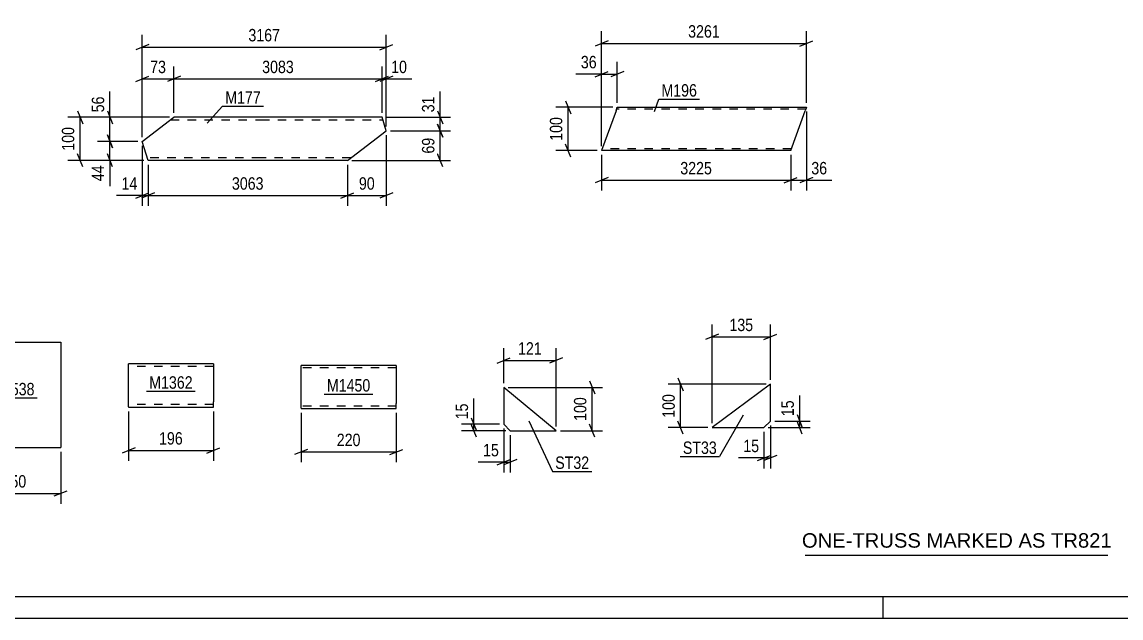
# Model space of a CAD drawing. Header units: millimetres. Extents: x 0 to 841, y 0 to 594.
# Drawn here: x 221.9 to 476, y 0 to 137.7 of the extents above; entities that cross this region are included whole.
import ezdxf

# ---------------------------------------------------------------- set-up
doc = ezdxf.new("R2010")
doc.units = ezdxf.units.MM
doc.linetypes.add('DXK_LINE_DOT2', pattern=[3.9198, 1.9599, -1.9599])
doc.styles.add('Arial', font='ARIAL.TTF', dxfattribs={"height": 0.2})
doc.styles.add('Arial Narrow', font='ARIALN.TTF', dxfattribs={"height": 0.2})

# ---------------------------------------------------------------- blocks, each defined once
blk = doc.blocks.new('Unknown-814748373-1133')
at = {"color": 5, "linetype": 'Continuous'}
for p, q in [((5, 5), (836, 5)), ((421, 0), (421, 5)), ((0, 0), (841, 0))]:
    blk.add_line(p, q, dxfattribs=at)
blk = doc.blocks.new('Unknown-814748373-12146')
at = {"color": 7, "linetype": 'Continuous'}
blk.add_line((403, 14.5), (473, 14.5), dxfattribs=at)
at = {"color": 7, "style": 'Arial'}
blk.add_text('ONE-TRUSS MARKED AS TR821', height=3.3428, dxfattribs=at).set_placement((402.24, 16.25))
blk = doc.blocks.new('Part-814748373-2172 - 2158')
at = {"color": 2, "linetype": 'Continuous'}
for p, q in [((209.45, 63.7), (209.45, 39.41)), ((209.45, 63.7), (230.87, 63.7)), ((230.87, 63.7), (230.87, 39.41)), ((209.45, 39.41), (230.87, 39.41))]:
    blk.add_line(p, q, dxfattribs=at)
blk = doc.blocks.new('Part-814748373-2364 - 2348')
at = {"color": 2, "linetype": 'Continuous'}
for p, q in [((359.26, 117.19), (355.91, 107.99)), ((359.26, 117.19), (359.55, 117.99)), ((359.55, 117.99), (379.55, 117.99)), ((379.65, 117.99), (403.29, 117.99)), ((399.65, 107.99), (403, 117.19)), ((403.2, 117.76), (403, 117.19)), ((403.27, 117.93), (403.2, 117.76)), ((403.29, 117.99), (403.27, 117.93)), ((379.55, 107.99), (355.91, 107.99)), ((399.65, 107.99), (379.65, 107.99))]:
    blk.add_line(p, q, dxfattribs=at)
at = {"color": 7, "linetype": 'DXK_LINE_DOT2'}
for p, q in [((379.55, 117.59), (359.4, 117.59)), ((359.53, 117.93), (359.46, 117.76)), ((359.55, 117.99), (359.53, 117.93)), ((403.14, 117.59), (379.65, 117.59)), ((403.29, 117.99), (403.2, 117.76)), ((379.55, 108.39), (356.05, 108.39)), ((399.79, 108.39), (379.65, 108.39))]:
    blk.add_line(p, q, dxfattribs=at)
blk = doc.blocks.new('Part-814748373-1372 - 1344')
at = {"color": 2, "linetype": 'Continuous'}
for p, q in [((249.71, 110.11), (257.05, 115.71)), ((277.05, 115.71), (257.05, 115.71)), ((305.17, 115.71), (277.15, 115.71)), ((306.15, 112.56), (305.17, 115.71)), ((297.15, 105.71), (306.15, 112.56)), ((251.08, 105.71), (249.71, 110.11)), ((277.05, 105.71), (251.08, 105.71)), ((297.15, 105.71), (277.15, 105.71))]:
    blk.add_line(p, q, dxfattribs=at)
at = {"color": 7, "linetype": 'DXK_LINE_DOT2'}
for p, q in [((256.27, 115.11), (277.05, 115.11)), ((277.15, 115.11), (305.35, 115.11)), ((277.05, 106.31), (250.9, 106.31)), ((297.94, 106.31), (277.15, 106.31))]:
    blk.add_line(p, q, dxfattribs=at)
blk = doc.blocks.new('Part-814748373-1883 - 1867')
at = {"color": 2, "linetype": 'Continuous'}
for p, q in [((345.39, 43.27), (333.3, 53.27)), ((333.3, 53.27), (333.3, 44.77)), ((333.3, 44.77), (334.8, 43.27)), ((334.8, 43.27), (345.39, 43.27))]:
    blk.add_line(p, q, dxfattribs=at)
blk = doc.blocks.new('Part-814748373-1734 - 1718')
at = {"color": 2, "linetype": 'Continuous'}
for p, q in [((394.97, 53.99), (381.47, 43.99)), ((394.97, 45.49), (394.97, 53.99)), ((381.47, 43.99), (393.47, 43.99)), ((393.47, 43.99), (394.97, 45.49))]:
    blk.add_line(p, q, dxfattribs=at)
blk = doc.blocks.new('Part-814748373-6402 - 6398')
at = {"color": 2, "linetype": 'Continuous'}
for p, q in [((266.16, 58.72), (246.55, 58.72)), ((246.55, 48.81), (246.55, 58.72)), ((266.16, 58.72), (266.16, 49.92)), ((246.55, 48.81), (246.55, 48.72)), ((246.55, 48.72), (266.16, 48.72)), ((266.16, 48.72), (266.16, 49.92))]:
    blk.add_line(p, q, dxfattribs=at)
at = {"color": 7, "linetype": 'DXK_LINE_DOT2'}
for p, q in [((266.16, 58.12), (246.55, 58.12)), ((246.55, 49.32), (246.55, 49.37)), ((266.16, 49.32), (246.55, 49.32)), ((266.16, 49.37), (266.16, 49.69)), ((266.16, 49.32), (266.16, 49.37))]:
    blk.add_line(p, q, dxfattribs=at)
blk = doc.blocks.new('Part-814748373-6632 - 6628')
at = {"color": 2, "linetype": 'Continuous'}
for p, q in [((308.44, 58.37), (286.44, 58.37)), ((286.44, 48.46), (286.44, 58.37)), ((308.44, 58.37), (308.44, 49.57)), ((286.44, 48.46), (286.44, 48.37)), ((286.44, 48.37), (308.44, 48.37)), ((308.44, 48.37), (308.44, 49.57))]:
    blk.add_line(p, q, dxfattribs=at)
at = {"color": 7, "linetype": 'DXK_LINE_DOT2'}
for p, q in [((308.44, 57.77), (286.44, 57.77)), ((286.44, 48.97), (286.44, 49.01)), ((308.44, 48.97), (286.44, 48.97)), ((308.44, 49.01), (308.44, 49.34)), ((308.44, 48.97), (308.44, 49.01))]:
    blk.add_line(p, q, dxfattribs=at)
blk = doc.blocks.new('StraightDimension-814748373-2174 - 2158')
at = {"color": 7, "linetype": 'Continuous'}
for p, q in [((209.45, 38.41), (209.45, 26.39)), ((230.87, 38.41), (230.87, 26.39)), ((210.95, 29.39), (207.95, 28.19)), ((209.45, 28.79), (230.87, 28.79)), ((229.37, 28.19), (232.37, 29.39))]:
    blk.add_line(p, q, dxfattribs=at)
at = {"color": 0}
blk.add_wipeout([(223.5, 29.54), (223.5, 33.74), (216.82, 33.74), (216.82, 29.54)], dxfattribs=at)
at = {"color": 3, "style": 'Arial Narrow'}
blk.add_text('150', height=2.863, dxfattribs=at).set_placement((217.42, 30.14))
blk = doc.blocks.new('StraightDimension-814748373-2423 - 2348')
at = {"color": 7, "linetype": 'Continuous'}
for p, q in [((355.91, 106.99), (355.91, 98.75)), ((399.65, 106.99), (399.65, 98.75)), ((357.41, 101.75), (354.41, 100.55)), ((398.15, 100.55), (401.15, 101.75)), ((355.91, 101.15), (399.65, 101.15))]:
    blk.add_line(p, q, dxfattribs=at)
at = {"color": 0}
blk.add_wipeout([(382.03, 101.9), (382.03, 106.1), (373.52, 106.1), (373.52, 101.9)], dxfattribs=at)
at = {"color": 3, "style": 'Arial Narrow'}
blk.add_text('3225', height=2.863, dxfattribs=at).set_placement((374.12, 102.5))
blk = doc.blocks.new('StraightDimension-814748373-2367 - 2348')
at = {"color": 7, "linetype": 'Continuous'}
for p, q in [((347.58, 119.49), (348.78, 116.49)), ((358.55, 117.99), (345.33, 117.99)), ((348.18, 107.99), (348.18, 117.99)), ((348.78, 106.49), (347.58, 109.49)), ((354.91, 107.99), (345.33, 107.99))]:
    blk.add_line(p, q, dxfattribs=at)
at = {"color": 0}
blk.add_wipeout([(347.43, 116.33), (343.23, 116.33), (343.23, 109.65), (347.43, 109.65)], dxfattribs=at)
at = {"color": 3, "style": 'Arial Narrow'}
blk.add_text('100', height=2.863, rotation=90.0002, dxfattribs=at).set_placement((346.83, 110.25))
blk = doc.blocks.new('StraightDimension-814748373-2411 - 2348')
at = {"color": 7, "linetype": 'Continuous'}
for p, q in [((403.29, 116.99), (403.29, 98.75)), ((399.65, 106.99), (399.65, 98.75)), ((398.15, 100.55), (401.15, 101.75)), ((404.79, 101.75), (401.79, 100.55)), ((399.65, 101.15), (403.29, 101.15))]:
    blk.add_line(p, q, dxfattribs=at)
at = {"color": 0}
blk.add_wipeout([(408.67, 101.9), (408.67, 106.1), (403.81, 106.1), (403.81, 101.9)], dxfattribs=at)
at = {"color": 7, "linetype": 'Continuous'}
blk.add_line((403.29, 101.15), (409.19, 101.15), dxfattribs=at)
blk.add_line((403.29, 101.15), (409.19, 101.15), dxfattribs=at)
at = {"color": 3, "style": 'Arial Narrow'}
blk.add_text('36', height=2.863, dxfattribs=at).set_placement((404.41, 102.5))
blk = doc.blocks.new('StraightDimension-814748373-2387 - 2348')
at = {"color": 7, "linetype": 'Continuous'}
for p, q in [((355.91, 108.99), (355.91, 135.6)), ((403.29, 118.99), (403.29, 135.6)), ((357.41, 133.35), (354.41, 132.15)), ((355.91, 132.75), (403.29, 132.75)), ((401.79, 132.15), (404.79, 133.35))]:
    blk.add_line(p, q, dxfattribs=at)
at = {"color": 0}
blk.add_wipeout([(383.85, 133.5), (383.85, 137.7), (375.34, 137.7), (375.34, 133.5)], dxfattribs=at)
at = {"color": 3, "style": 'Arial Narrow'}
blk.add_text('3261', height=2.863, dxfattribs=at).set_placement((375.94, 134.1))
blk = doc.blocks.new('StraightDimension-814748373-2398 - 2348')
at = {"color": 7, "linetype": 'Continuous'}
for p, q in [((355.91, 108.99), (355.91, 128.5)), ((359.55, 118.99), (359.55, 128.5)), ((354.41, 125.05), (357.41, 126.25)), ((355.91, 125.65), (359.55, 125.65)), ((361.05, 126.25), (358.05, 125.05))]:
    blk.add_line(p, q, dxfattribs=at)
at = {"color": 0}
blk.add_wipeout([(355.38, 126.4), (355.38, 130.6), (350.53, 130.6), (350.53, 126.4)], dxfattribs=at)
at = {"color": 7, "linetype": 'Continuous'}
blk.add_line((355.91, 125.65), (350, 125.65), dxfattribs=at)
blk.add_line((355.91, 125.65), (350, 125.65), dxfattribs=at)
at = {"color": 3, "style": 'Arial Narrow'}
blk.add_text('36', height=2.863, dxfattribs=at).set_placement((351.13, 127))
blk = doc.blocks.new('StraightDimension-814748373-1471 - 1344')
at = {"color": 7, "linetype": 'Continuous'}
for p, q in [((248.71, 110.11), (239.41, 110.11)), ((241.66, 111.61), (242.86, 108.61)), ((242.26, 105.71), (242.26, 110.11)), ((242.86, 104.21), (241.66, 107.21)), ((250.08, 105.71), (239.41, 105.71))]:
    blk.add_line(p, q, dxfattribs=at)
at = {"color": 0}
blk.add_wipeout([(241.51, 105.18), (237.31, 105.18), (237.31, 100.32), (241.51, 100.32)], dxfattribs=at)
at = {"color": 7, "linetype": 'Continuous'}
blk.add_line((242.26, 105.71), (242.26, 99.8), dxfattribs=at)
blk.add_line((242.26, 105.71), (242.26, 99.8), dxfattribs=at)
at = {"color": 3, "style": 'Arial Narrow'}
blk.add_text('44', height=2.863, rotation=90.0002, dxfattribs=at).set_placement((240.91, 100.92))
blk = doc.blocks.new('StraightDimension-814748373-1562 - 1344')
at = {"color": 7, "linetype": 'Continuous'}
for p, q in [((306.15, 111.56), (306.15, 95.21)), ((297.15, 104.71), (297.15, 95.21)), ((295.65, 97.01), (298.65, 98.21)), ((297.15, 97.61), (306.15, 97.61)), ((307.65, 98.21), (304.65, 97.01))]:
    blk.add_line(p, q, dxfattribs=at)
at = {"color": 0}
blk.add_wipeout([(304.08, 98.36), (304.08, 102.56), (299.22, 102.56), (299.22, 98.36)], dxfattribs=at)
at = {"color": 3, "style": 'Arial Narrow'}
blk.add_text('90', height=2.863, dxfattribs=at).set_placement((299.82, 98.96))
blk = doc.blocks.new('StraightDimension-814748373-1375 - 1344')
at = {"color": 7, "linetype": 'Continuous'}
for p, q in [((234.75, 117.21), (235.95, 114.21)), ((256.05, 115.71), (232.5, 115.71)), ((235.35, 105.71), (235.35, 115.71)), ((235.95, 104.21), (234.75, 107.21)), ((250.08, 105.71), (232.5, 105.71))]:
    blk.add_line(p, q, dxfattribs=at)
at = {"color": 0}
blk.add_wipeout([(234.6, 114.05), (230.4, 114.05), (230.4, 107.36), (234.6, 107.36)], dxfattribs=at)
at = {"color": 3, "style": 'Arial Narrow'}
blk.add_text('100', height=2.863, rotation=90.0002, dxfattribs=at).set_placement((234, 107.96))
blk = doc.blocks.new('StraightDimension-814748373-1418 - 1344')
at = {"color": 7, "linetype": 'Continuous'}
for p, q in [((318.01, 117.21), (319.21, 114.21)), ((306.17, 115.71), (321.01, 115.71)), ((318.61, 112.56), (318.61, 115.71)), ((307.15, 112.56), (321.01, 112.56)), ((319.21, 111.06), (318.01, 114.06))]:
    blk.add_line(p, q, dxfattribs=at)
at = {"color": 0}
blk.add_wipeout([(317.86, 121.09), (313.66, 121.09), (313.66, 116.23), (317.86, 116.23)], dxfattribs=at)
at = {"color": 7, "linetype": 'Continuous'}
blk.add_line((318.61, 115.71), (318.61, 121.61), dxfattribs=at)
blk.add_line((318.61, 115.71), (318.61, 121.61), dxfattribs=at)
at = {"color": 3, "style": 'Arial Narrow'}
blk.add_text('31', height=2.863, rotation=90.0002, dxfattribs=at).set_placement((317.26, 116.83))
blk = doc.blocks.new('StraightDimension-814748373-1446 - 1344')
at = {"color": 7, "linetype": 'Continuous'}
for p, q in [((307.15, 112.56), (321.01, 112.56)), ((318.01, 114.06), (319.21, 111.06)), ((318.61, 105.71), (318.61, 112.56)), ((319.21, 104.21), (318.01, 107.21)), ((298.15, 105.71), (321.01, 105.71))]:
    blk.add_line(p, q, dxfattribs=at)
at = {"color": 0}
blk.add_wipeout([(317.86, 111.56), (313.66, 111.56), (313.66, 106.7), (317.86, 106.7)], dxfattribs=at)
at = {"color": 3, "style": 'Arial Narrow'}
blk.add_text('69', height=2.863, rotation=90.0002, dxfattribs=at).set_placement((317.26, 107.3))
blk = doc.blocks.new('StraightDimension-814748373-1496 - 1344')
at = {"color": 7, "linetype": 'Continuous'}
for p, q in [((241.66, 117.21), (242.86, 114.21)), ((256.05, 115.71), (239.41, 115.71)), ((242.26, 110.11), (242.26, 115.71)), ((248.71, 110.11), (239.41, 110.11)), ((242.86, 108.61), (241.66, 111.61))]:
    blk.add_line(p, q, dxfattribs=at)
at = {"color": 0}
blk.add_wipeout([(241.51, 121.09), (237.31, 121.09), (237.31, 116.23), (241.51, 116.23)], dxfattribs=at)
at = {"color": 7, "linetype": 'Continuous'}
blk.add_line((242.26, 115.71), (242.26, 121.61), dxfattribs=at)
blk.add_line((242.26, 115.71), (242.26, 121.61), dxfattribs=at)
at = {"color": 3, "style": 'Arial Narrow'}
blk.add_text('56', height=2.863, rotation=90.0002, dxfattribs=at).set_placement((240.91, 116.83))
blk = doc.blocks.new('StraightDimension-814748373-1632 - 1344')
at = {"color": 7, "linetype": 'Continuous'}
for p, q in [((249.71, 111.11), (249.71, 127.4)), ((257.05, 116.71), (257.05, 127.4)), ((248.21, 123.95), (251.21, 125.15)), ((249.71, 124.55), (257.05, 124.55)), ((258.55, 125.15), (255.55, 123.95))]:
    blk.add_line(p, q, dxfattribs=at)
at = {"color": 0}
blk.add_wipeout([(255.81, 125.3), (255.81, 129.5), (250.95, 129.5), (250.95, 125.3)], dxfattribs=at)
at = {"color": 3, "style": 'Arial Narrow'}
blk.add_text('73', height=2.863, dxfattribs=at).set_placement((251.55, 125.9))
blk = doc.blocks.new('StraightDimension-814748373-1521 - 1344')
at = {"color": 7, "linetype": 'Continuous'}
for p, q in [((249.71, 109.11), (249.71, 95.21)), ((251.08, 104.71), (251.08, 95.21)), ((248.21, 97.01), (251.21, 98.21)), ((252.58, 98.21), (249.58, 97.01)), ((249.71, 97.61), (251.08, 97.61))]:
    blk.add_line(p, q, dxfattribs=at)
at = {"color": 0}
blk.add_wipeout([(249.19, 98.36), (249.19, 102.56), (244.33, 102.56), (244.33, 98.36)], dxfattribs=at)
at = {"color": 7, "linetype": 'Continuous'}
blk.add_line((249.71, 97.61), (243.8, 97.61), dxfattribs=at)
blk.add_line((249.71, 97.61), (243.8, 97.61), dxfattribs=at)
at = {"color": 3, "style": 'Arial Narrow'}
blk.add_text('14', height=2.863, dxfattribs=at).set_placement((244.93, 98.96))
blk = doc.blocks.new('StraightDimension-814748373-1538 - 1344')
at = {"color": 7, "linetype": 'Continuous'}
for p, q in [((251.08, 104.71), (251.08, 95.21)), ((297.15, 104.71), (297.15, 95.21)), ((252.58, 98.21), (249.58, 97.01)), ((251.08, 97.61), (297.15, 97.61)), ((295.65, 97.01), (298.65, 98.21))]:
    blk.add_line(p, q, dxfattribs=at)
at = {"color": 0}
blk.add_wipeout([(278.38, 98.36), (278.38, 102.56), (269.86, 102.56), (269.86, 98.36)], dxfattribs=at)
at = {"color": 3, "style": 'Arial Narrow'}
blk.add_text('3063', height=2.863, dxfattribs=at).set_placement((270.46, 98.96))
blk = doc.blocks.new('StraightDimension-814748373-1580 - 1344')
at = {"color": 7, "linetype": 'Continuous'}
for p, q in [((249.71, 111.11), (249.71, 134.73)), ((306.15, 113.56), (306.15, 134.73)), ((251.21, 132.48), (248.21, 131.28)), ((304.65, 131.28), (307.65, 132.48)), ((249.71, 131.88), (306.15, 131.88))]:
    blk.add_line(p, q, dxfattribs=at)
at = {"color": 0}
blk.add_wipeout([(282.19, 132.63), (282.19, 136.83), (273.67, 136.83), (273.67, 132.63)], dxfattribs=at)
at = {"color": 3, "style": 'Arial Narrow'}
blk.add_text('3167', height=2.863, dxfattribs=at).set_placement((274.27, 133.23))
blk = doc.blocks.new('StraightDimension-814748373-1591 - 1344')
at = {"color": 7, "linetype": 'Continuous'}
for p, q in [((305.17, 116.71), (305.17, 127.4)), ((306.15, 113.56), (306.15, 127.4)), ((303.67, 123.95), (306.67, 125.15)), ((307.65, 125.15), (304.65, 123.95)), ((305.17, 124.55), (306.15, 124.55))]:
    blk.add_line(p, q, dxfattribs=at)
at = {"color": 0}
blk.add_wipeout([(311.53, 125.3), (311.53, 129.5), (306.67, 129.5), (306.67, 125.3)], dxfattribs=at)
at = {"color": 7, "linetype": 'Continuous'}
blk.add_line((306.15, 124.55), (312.05, 124.55), dxfattribs=at)
blk.add_line((306.15, 124.55), (312.05, 124.55), dxfattribs=at)
at = {"color": 3, "style": 'Arial Narrow'}
blk.add_text('10', height=2.863, dxfattribs=at).set_placement((307.27, 125.9))
blk = doc.blocks.new('StraightDimension-814748373-1608 - 1344')
at = {"color": 7, "linetype": 'Continuous'}
for p, q in [((257.05, 116.71), (257.05, 127.4)), ((305.17, 116.71), (305.17, 127.4)), ((258.55, 125.15), (255.55, 123.95)), ((257.05, 124.55), (305.17, 124.55)), ((303.67, 123.95), (306.67, 125.15))]:
    blk.add_line(p, q, dxfattribs=at)
at = {"color": 0}
blk.add_wipeout([(285.37, 125.3), (285.37, 129.5), (276.85, 129.5), (276.85, 125.3)], dxfattribs=at)
at = {"color": 3, "style": 'Arial Narrow'}
blk.add_text('3083', height=2.863, dxfattribs=at).set_placement((277.45, 125.9))
blk = doc.blocks.new('StraightDimension-814748373-1897 - 1867')
at = {"color": 7, "linetype": 'Continuous'}
for p, q in [((325.79, 46.27), (326.99, 43.27)), ((332.3, 44.77), (323.54, 44.77)), ((333.8, 43.27), (323.54, 43.27)), ((326.99, 41.77), (325.79, 44.77)), ((326.39, 43.27), (326.39, 44.77))]:
    blk.add_line(p, q, dxfattribs=at)
at = {"color": 0}
blk.add_wipeout([(325.64, 50.15), (321.44, 50.15), (321.44, 45.3), (325.64, 45.3)], dxfattribs=at)
at = {"color": 7, "linetype": 'Continuous'}
blk.add_line((326.39, 44.77), (326.39, 50.68), dxfattribs=at)
blk.add_line((326.39, 44.77), (326.39, 50.68), dxfattribs=at)
at = {"color": 3, "style": 'Arial Narrow'}
blk.add_text('15', height=2.863, rotation=90.0002, dxfattribs=at).set_placement((325.04, 45.9))
blk = doc.blocks.new('StraightDimension-814748373-1919 - 1867')
at = {"color": 7, "linetype": 'Continuous'}
for p, q in [((333.3, 43.77), (333.3, 33.6)), ((334.8, 42.27), (334.8, 33.6)), ((331.8, 35.4), (334.8, 36.6)), ((336.3, 36.6), (333.3, 35.4)), ((333.3, 36), (334.8, 36))]:
    blk.add_line(p, q, dxfattribs=at)
at = {"color": 0}
blk.add_wipeout([(332.78, 36.75), (332.78, 40.95), (327.92, 40.95), (327.92, 36.75)], dxfattribs=at)
at = {"color": 7, "linetype": 'Continuous'}
blk.add_line((333.3, 36), (327.4, 36), dxfattribs=at)
blk.add_line((333.3, 36), (327.4, 36), dxfattribs=at)
at = {"color": 3, "style": 'Arial Narrow'}
blk.add_text('15', height=2.863, dxfattribs=at).set_placement((328.52, 37.35))
blk = doc.blocks.new('StraightDimension-814748373-1909 - 1867')
at = {"color": 7, "linetype": 'Continuous'}
for p, q in [((333.3, 54.27), (333.3, 62.34)), ((345.39, 44.27), (345.39, 62.34)), ((331.8, 58.89), (334.8, 60.09)), ((333.3, 59.49), (345.39, 59.49)), ((346.89, 60.09), (343.89, 58.89))]:
    blk.add_line(p, q, dxfattribs=at)
at = {"color": 0}
blk.add_wipeout([(342.69, 60.24), (342.69, 64.44), (336, 64.44), (336, 60.24)], dxfattribs=at)
at = {"color": 3, "style": 'Arial Narrow'}
blk.add_text('121', height=2.863, dxfattribs=at).set_placement((336.6, 60.84))
blk = doc.blocks.new('StraightDimension-814748373-1885 - 1867')
at = {"color": 7, "linetype": 'Continuous'}
for p, q in [((353.15, 54.77), (354.35, 51.77)), ((334.3, 53.27), (356.15, 53.27)), ((353.75, 43.27), (353.75, 53.27)), ((346.39, 43.27), (356.15, 43.27)), ((354.35, 41.77), (353.15, 44.77))]:
    blk.add_line(p, q, dxfattribs=at)
at = {"color": 0}
blk.add_wipeout([(353, 51.61), (348.8, 51.61), (348.8, 44.93), (353, 44.93)], dxfattribs=at)
at = {"color": 3, "style": 'Arial Narrow'}
blk.add_text('100', height=2.863, rotation=90.0002, dxfattribs=at).set_placement((352.4, 45.53))
blk = doc.blocks.new('StraightDimension-814748373-1811 - 1718')
at = {"color": 7, "linetype": 'Continuous'}
for p, q in [((394.97, 44.49), (394.97, 34.58)), ((393.47, 42.99), (393.47, 34.58)), ((391.97, 36.38), (394.97, 37.58)), ((396.47, 37.58), (393.47, 36.38)), ((393.47, 36.98), (394.97, 36.98))]:
    blk.add_line(p, q, dxfattribs=at)
at = {"color": 0}
blk.add_wipeout([(392.94, 37.73), (392.94, 41.93), (388.09, 41.93), (388.09, 37.73)], dxfattribs=at)
at = {"color": 7, "linetype": 'Continuous'}
blk.add_line((393.47, 36.98), (387.56, 36.98), dxfattribs=at)
blk.add_line((393.47, 36.98), (387.56, 36.98), dxfattribs=at)
at = {"color": 3, "style": 'Arial Narrow'}
blk.add_text('15', height=2.863, dxfattribs=at).set_placement((388.69, 38.33))
blk = doc.blocks.new('StraightDimension-814748373-1852 - 1718')
at = {"color": 7, "linetype": 'Continuous'}
for p, q in [((401.12, 46.99), (402.32, 43.99)), ((394.47, 43.99), (404.12, 43.99)), ((395.97, 45.49), (404.12, 45.49)), ((402.32, 42.49), (401.12, 45.49)), ((401.72, 43.99), (401.72, 45.49))]:
    blk.add_line(p, q, dxfattribs=at)
at = {"color": 0}
blk.add_wipeout([(400.97, 50.87), (396.77, 50.87), (396.77, 46.02), (400.97, 46.02)], dxfattribs=at)
at = {"color": 7, "linetype": 'Continuous'}
blk.add_line((401.72, 45.49), (401.72, 51.4), dxfattribs=at)
blk.add_line((401.72, 45.49), (401.72, 51.4), dxfattribs=at)
at = {"color": 3, "style": 'Arial Narrow'}
blk.add_text('15', height=2.863, rotation=90.0002, dxfattribs=at).set_placement((400.37, 46.62))
blk = doc.blocks.new('StraightDimension-814748373-1828 - 1718')
at = {"color": 7, "linetype": 'Continuous'}
for p, q in [((381.47, 44.99), (381.47, 67.79)), ((394.97, 54.99), (394.97, 67.79)), ((382.97, 65.54), (379.97, 64.34)), ((381.47, 64.94), (394.97, 64.94)), ((393.47, 64.34), (396.47, 65.54))]:
    blk.add_line(p, q, dxfattribs=at)
at = {"color": 0}
blk.add_wipeout([(391.56, 65.69), (391.56, 69.89), (384.88, 69.89), (384.88, 65.69)], dxfattribs=at)
at = {"color": 3, "style": 'Arial Narrow'}
blk.add_text('135', height=2.863, dxfattribs=at).set_placement((385.48, 66.29))
blk = doc.blocks.new('StraightDimension-814748373-1840 - 1718')
at = {"color": 7, "linetype": 'Continuous'}
for p, q in [((393.97, 53.99), (371.33, 53.99)), ((373.58, 55.49), (374.78, 52.49)), ((374.18, 43.99), (374.18, 53.99)), ((380.47, 43.99), (371.33, 43.99)), ((374.78, 42.49), (373.58, 45.49))]:
    blk.add_line(p, q, dxfattribs=at)
at = {"color": 0}
blk.add_wipeout([(373.43, 52.33), (369.23, 52.33), (369.23, 45.65), (373.43, 45.65)], dxfattribs=at)
at = {"color": 3, "style": 'Arial Narrow'}
blk.add_text('100', height=2.863, rotation=90.0002, dxfattribs=at).set_placement((372.83, 46.25))
blk = doc.blocks.new('StraightDimension-814748373-6404 - 6398')
at = {"color": 7, "linetype": 'Continuous'}
for p, q in [((246.55, 47.72), (246.55, 36.32)), ((266.16, 47.72), (266.16, 36.32)), ((248.05, 39.32), (245.05, 38.12)), ((246.55, 38.72), (266.16, 38.72)), ((264.66, 38.12), (267.66, 39.32))]:
    blk.add_line(p, q, dxfattribs=at)
at = {"color": 0}
blk.add_wipeout([(259.7, 39.47), (259.7, 43.67), (253.01, 43.67), (253.01, 39.47)], dxfattribs=at)
at = {"color": 3, "style": 'Arial Narrow'}
blk.add_text('196', height=2.863, dxfattribs=at).set_placement((253.61, 40.07))
blk = doc.blocks.new('StraightDimension-814748373-6634 - 6628')
at = {"color": 7, "linetype": 'Continuous'}
for p, q in [((286.44, 47.37), (286.44, 35.97)), ((308.44, 47.37), (308.44, 35.97)), ((287.94, 38.97), (284.94, 37.77)), ((286.44, 38.37), (308.44, 38.37)), ((306.94, 37.77), (309.94, 38.97))]:
    blk.add_line(p, q, dxfattribs=at)
at = {"color": 0}
blk.add_wipeout([(300.78, 39.12), (300.78, 43.32), (294.1, 43.32), (294.1, 39.12)], dxfattribs=at)
at = {"color": 3, "style": 'Arial Narrow'}
blk.add_text('220', height=2.863, dxfattribs=at).set_placement((294.7, 39.72))
blk = doc.blocks.new('Mark-814748373-2170 - 2158')
at = {"color": 0}
blk.add_wipeout([(224.82, 51.45), (224.82, 54.45), (215.32, 54.45), (215.32, 51.45)], dxfattribs=at)
blk.add_wipeout([(224.82, 51.45), (224.82, 54.45), (215.32, 54.45), (215.32, 51.45)], dxfattribs=at)
at = {"color": 30, "linetype": 'Continuous'}
blk.add_line((214.72, 50.85), (225.42, 50.85), dxfattribs=at)
at = {"color": 3, "style": 'Arial Narrow'}
blk.add_text('PL538', height=2.863, dxfattribs=at).set_placement((215.32, 51.45))
blk = doc.blocks.new('Mark-814748373-2360 - 2348')
at = {"color": 0}
blk.add_wipeout([(377.98, 120.47), (377.98, 123.47), (369.76, 123.47), (369.76, 120.47)], dxfattribs=at)
blk.add_wipeout([(377.98, 120.47), (377.98, 123.47), (369.76, 123.47), (369.76, 120.47)], dxfattribs=at)
at = {"color": 30, "linetype": 'Continuous'}
for p, q in [((368.17, 116.99), (369.16, 119.87)), ((369.16, 119.87), (378.58, 119.87))]:
    blk.add_line(p, q, dxfattribs=at)
at = {"color": 3, "style": 'Arial Narrow'}
blk.add_text('M196', height=2.863, dxfattribs=at).set_placement((369.76, 120.47))
blk = doc.blocks.new('Mark-814748373-1367 - 1344')
at = {"color": 0}
blk.add_wipeout([(277.14, 118.84), (277.14, 121.84), (268.91, 121.84), (268.91, 118.84)], dxfattribs=at)
blk.add_wipeout([(277.14, 118.84), (277.14, 121.84), (268.91, 121.84), (268.91, 118.84)], dxfattribs=at)
at = {"color": 30, "linetype": 'Continuous'}
for p, q in [((264.73, 114.31), (268.31, 118.24)), ((268.31, 118.24), (277.74, 118.24))]:
    blk.add_line(p, q, dxfattribs=at)
at = {"color": 3, "style": 'Arial Narrow'}
blk.add_text('M177', height=2.863, dxfattribs=at).set_placement((268.91, 118.84))
blk = doc.blocks.new('Mark-814748373-1879 - 1867')
at = {"color": 0}
blk.add_wipeout([(353.06, 34.46), (353.06, 37.46), (345.2, 37.46), (345.2, 34.46)], dxfattribs=at)
blk.add_wipeout([(353.06, 34.46), (353.06, 37.46), (345.2, 37.46), (345.2, 34.46)], dxfattribs=at)
at = {"color": 30, "linetype": 'Continuous'}
for p, q in [((339.08, 45.53), (344.6, 33.86)), ((344.6, 33.86), (353.66, 33.86))]:
    blk.add_line(p, q, dxfattribs=at)
at = {"color": 3, "style": 'Arial Narrow'}
blk.add_text('ST32', height=2.863, dxfattribs=at).set_placement((345.2, 34.46))
blk = doc.blocks.new('Mark-814748373-1730 - 1718')
at = {"color": 0}
blk.add_wipeout([(382.57, 37.91), (382.57, 40.91), (374.71, 40.91), (374.71, 37.91)], dxfattribs=at)
blk.add_wipeout([(382.57, 37.91), (382.57, 40.91), (374.71, 40.91), (374.71, 37.91)], dxfattribs=at)
at = {"color": 30, "linetype": 'Continuous'}
for p in [(388.67, 46.86), (374.11, 37.31)]:
    blk.add_line(p, (383.17, 37.31), dxfattribs=at)
at = {"color": 3, "style": 'Arial Narrow'}
blk.add_text('ST33', height=2.863, dxfattribs=at).set_placement((374.71, 37.91))
blk = doc.blocks.new('Mark-814748373-6400 - 6398')
at = {"color": 0}
blk.add_wipeout([(261.38, 52.98), (261.38, 55.98), (251.33, 55.98), (251.33, 52.98)], dxfattribs=at)
blk.add_wipeout([(261.38, 52.98), (261.38, 55.98), (251.33, 55.98), (251.33, 52.98)], dxfattribs=at)
at = {"color": 30, "linetype": 'Continuous'}
blk.add_line((250.73, 52.38), (261.98, 52.38), dxfattribs=at)
at = {"color": 3, "style": 'Arial Narrow'}
blk.add_text('M1362', height=2.863, dxfattribs=at).set_placement((251.33, 52.98))
blk = doc.blocks.new('Mark-814748373-6630 - 6628')
at = {"color": 0}
blk.add_wipeout([(302.46, 52.32), (302.46, 55.32), (292.41, 55.32), (292.41, 52.32)], dxfattribs=at)
blk.add_wipeout([(302.46, 52.32), (302.46, 55.32), (292.41, 55.32), (292.41, 52.32)], dxfattribs=at)
at = {"color": 30, "linetype": 'Continuous'}
blk.add_line((291.81, 51.72), (303.06, 51.72), dxfattribs=at)
at = {"color": 3, "style": 'Arial Narrow'}
blk.add_text('M1450', height=2.863, dxfattribs=at).set_placement((292.41, 52.32))

msp = doc.modelspace()

# ---------------------------------------------------------------- block references
for name in ['Unknown-814748373-1133', 'Part-814748373-2364 - 2348', 'Part-814748373-1372 - 1344', 'Part-814748373-2172 - 2158', 'Part-814748373-6402 - 6398', 'Part-814748373-6632 - 6628', 'Part-814748373-1734 - 1718', 'Part-814748373-1883 - 1867', 'Unknown-814748373-12146']:
    msp.add_blockref(name, (0, 0))

# ---------------------------------------------------------------- next in the draw order: block references
for name in ['StraightDimension-814748373-1471 - 1344', 'StraightDimension-814748373-1562 - 1344', 'StraightDimension-814748373-2423 - 2348', 'Mark-814748373-6400 - 6398', 'Mark-814748373-2170 - 2158', 'Mark-814748373-6630 - 6628', 'StraightDimension-814748373-1897 - 1867', 'StraightDimension-814748373-6404 - 6398', 'StraightDimension-814748373-6634 - 6628', 'StraightDimension-814748373-1811 - 1718', 'StraightDimension-814748373-2174 - 2158']:
    msp.add_blockref(name, (0, 0))

# ---------------------------------------------------------------- next in the draw order: block references
for name in ['StraightDimension-814748373-1418 - 1344', 'StraightDimension-814748373-2367 - 2348', 'StraightDimension-814748373-1375 - 1344', 'StraightDimension-814748373-2411 - 2348', 'StraightDimension-814748373-1852 - 1718', 'StraightDimension-814748373-1919 - 1867']:
    msp.add_blockref(name, (0, 0))

# ---------------------------------------------------------------- next in the draw order: block references
for name in ['StraightDimension-814748373-2387 - 2348', 'StraightDimension-814748373-1496 - 1344', 'StraightDimension-814748373-1446 - 1344', 'StraightDimension-814748373-1828 - 1718', 'StraightDimension-814748373-1909 - 1867']:
    msp.add_blockref(name, (0, 0))

# ---------------------------------------------------------------- next in the draw order: block references
for name in ['StraightDimension-814748373-2398 - 2348', 'StraightDimension-814748373-1632 - 1344', 'Mark-814748373-2360 - 2348', 'StraightDimension-814748373-1521 - 1344', 'StraightDimension-814748373-1885 - 1867', 'StraightDimension-814748373-1840 - 1718']:
    msp.add_blockref(name, (0, 0))

# ---------------------------------------------------------------- next in the draw order: block references
for name in ['StraightDimension-814748373-1580 - 1344', 'StraightDimension-814748373-1538 - 1344', 'Mark-814748373-1730 - 1718', 'Mark-814748373-1879 - 1867']:
    msp.add_blockref(name, (0, 0))

# ---------------------------------------------------------------- next in the draw order: block references
msp.add_blockref('StraightDimension-814748373-1591 - 1344', (0, 0))

# ---------------------------------------------------------------- next in the draw order: block references
msp.add_blockref('StraightDimension-814748373-1608 - 1344', (0, 0))

# ---------------------------------------------------------------- next in the draw order: block references
msp.add_blockref('Mark-814748373-1367 - 1344', (0, 0))

doc.saveas('drawing.dxf')
